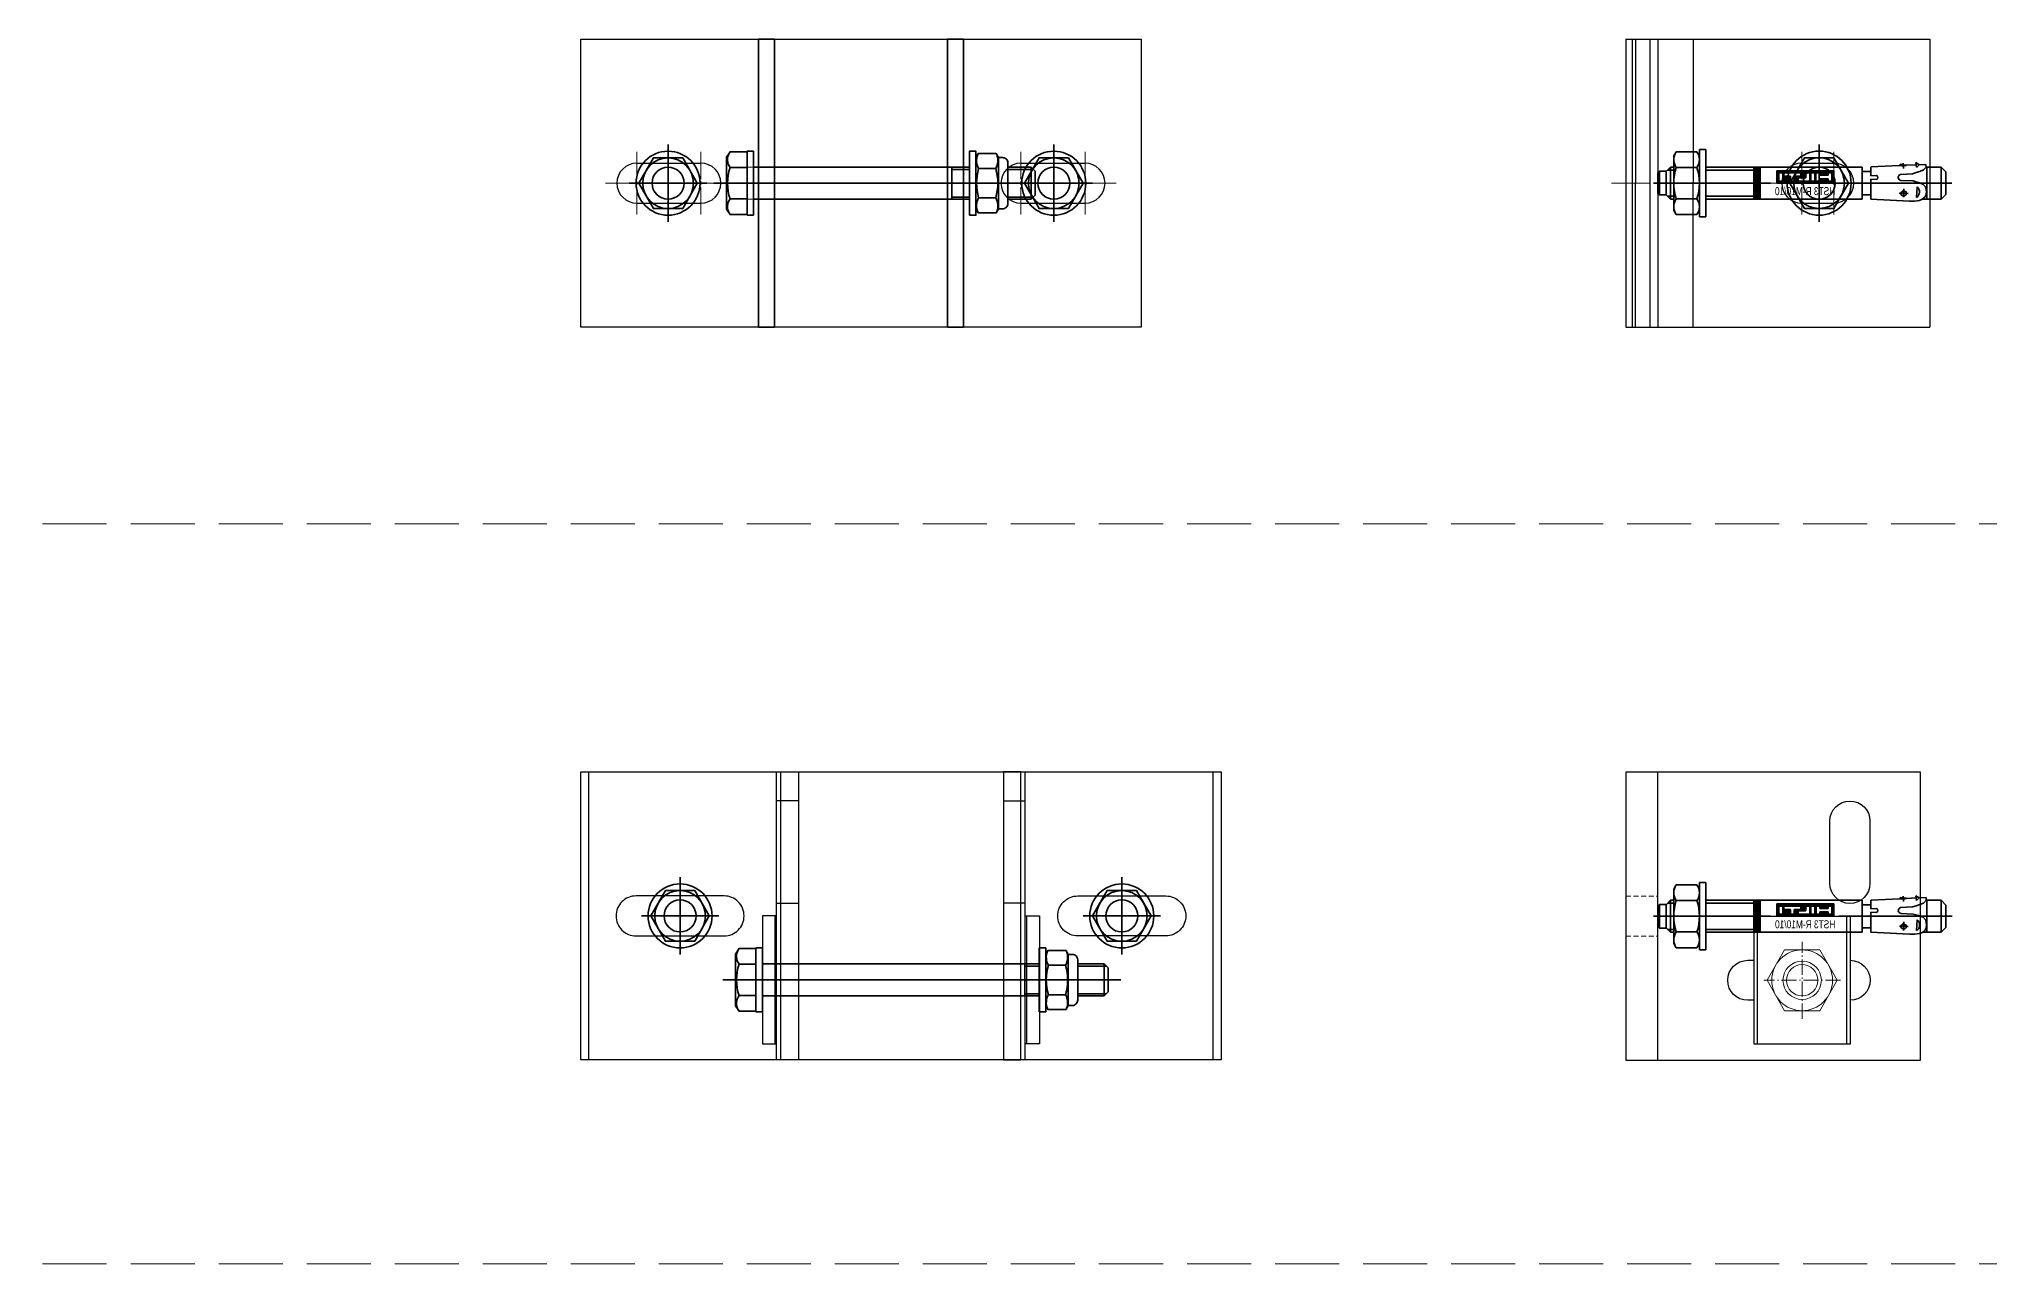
# Model space of a CAD drawing. Header units: millimetres. Extents: x -29692 to 34729, y -8412 to 43293.
# Drawn here: x -10038 to -9429, y -960 to -578 of the extents above; entities that cross this region are included whole.
import ezdxf
from ezdxf.enums import TextEntityAlignment as Align

# ---------------------------------------------------------------- set-up
doc = ezdxf.new("R2010")
doc.units = ezdxf.units.MM
for name, pattern in [('ACAD_ISO10W100', [18, 12, -3, 0, -3]), ('gen7a', [6.875, 4.75, -0.875, 0.375, -0.875]), ('HIDDEN2', [4.7625, 3.175, -1.5875]), ('JIS_02_4.0', [5.5, 4, -1.5])]:
    doc.linetypes.add(name, pattern=pattern)
for name, color, linetype, lineweight in [('_0_001_Профили', 150, 'Continuous', 35), ('_MB_hidden_0.09', 125, 'HIDDEN2', 9), ('_MB_obrobki_stal_0.15', 6, 'Continuous', 15), ('_MB_osie_0.09', 51, 'gen7a', 9), ('_MB_wkrety_0.09', 20, 'Continuous', 9)]:
    doc.layers.add(name, color=color, linetype=linetype, lineweight=lineweight)
doc.layers.add('_0_007_Кронштейны_01', color=30, linetype='Continuous')
doc.layers.add('_0_023 _Линия_04', color=96, linetype='JIS_02_4.0', lineweight=9, plot=False)
doc.styles.add('_DZ_3.2', font='isocpeui.ttf', dxfattribs={"height": 3.2})
doc.styles.get("Standard").update_dxf_attribs({"font": 'arial.ttf'})
doc.linetypes.add('PSK_Weld_09', pattern='A,1.499999,1e-06,[130,ltypeshp.shx,S=0.75,R=0,X=0,Y=0.75],0', length=1.5)

# ---------------------------------------------------------------- blocks, each defined once
blk = doc.blocks.new('*U322')
at = {"layer": '_0_007_Кронштейны_01', "color": 0, "linetype": 'ACAD_ISO10W100', "lineweight": 5, "transparency": 16777216}
for p, q in [((0, 1.25), (0, 9.75)), ((-9.75, 0), (-1.25, 0)), ((1.25, 0), (9.75, 0)), ((0, -9.75), (0, -1.25))]:
    blk.add_line(p, q, dxfattribs=at)
at = {"layer": '_0_007_Кронштейны_01', "color": 0, "linetype": 'Continuous', "lineweight": 5, "transparency": 16777216}
for p, q in [((-0.625, 0), (0.625, 0)), ((0, -0.625), (0, 0.625))]:
    blk.add_line(p, q, dxfattribs=at)
blk = doc.blocks.new('*U323')
at = {"layer": '_0_007_Кронштейны_01', "color": 0, "linetype": 'ACAD_ISO10W100', "lineweight": 5, "transparency": 16777216}
for p, q in [((0, 1.25), (0, 9.75)), ((-9.75, 0), (-1.25, 0)), ((1.25, 0), (9.75, 0)), ((0, -9.75), (0, -1.25))]:
    blk.add_line(p, q, dxfattribs=at)
at = {"layer": '_0_007_Кронштейны_01', "color": 0, "linetype": 'Continuous', "lineweight": 5, "transparency": 16777216}
for p, q in [((-0.625, 0), (0.625, 0)), ((0, -0.625), (0, 0.625))]:
    blk.add_line(p, q, dxfattribs=at)
blk = doc.blocks.new('80002130_95мм_Б1')
at = {"layer": '_0_007_Кронштейны_01'}
for p, q in [((4.48, 90.05), (99.44, 90.05)), ((59.44, 51.27), (69.44, 51.27)), ((59.44, 38.77), (69.44, 38.77)), ((4.44, 0), (99.44, 0.05)), ((4.44, 0), (9.44, 0))]:
    blk.add_line(p, q, dxfattribs=at)
at = {"layer": '_0_007_Кронштейны_01', "color": 3, "linetype": 'ACAD_ISO10W100', "lineweight": 5}
blk.add_line((0, 45.03), (16.75, 45.02), dxfattribs=at)
at = {"layer": '_0_007_Кронштейны_01'}
for points in [[(4.48, 90.05), (4.44, 0)], [(6.48, 90.06), (6.44, 0)], [(7.48, 90.06), (7.43, 0)], [(11.98, 90.06), (11.93, 0)], [(14.49, 90.06), (14.44, 0)], [(25.47, 90.06), (25.42, 0)], [(99.44, 90.05), (99.44, 0.05)]]:
    blk.add_lwpolyline(points, dxfattribs=at)
for centre, start, end in [((59.44, 45.02), 90, 270), ((69.44, 45.02), 270, 90)]:
    blk.add_arc(centre, 6.25, start, end, dxfattribs=at)
at = {"layer": '_0_007_Кронштейны_01', "color": 3, "linetype": 'ACAD_ISO10W100', "lineweight": 5, "rotation": 90.00000000000001}
for name, p in [('*U322', (59.44, 45.02)), ('*U323', (69.44, 45.02))]:
    blk.add_blockref(name, p, dxfattribs=at)
blk = doc.blocks.new('80002121_92мм_Ф1')
at = {"layer": '_0_007_Кронштейны_01'}
for p, q in [((2.5, 0), (2.5, 90)), ((61.15, 0), (61.15, 90)), ((138.85, 0), (138.85, 90)), ((197.5, 0), (197.5, 90)), ((68, 81), (61.15, 81)), ((132, 81), (138.85, 81)), ((61.15, 49), (68, 49)), ((138.85, 49), (132, 49)), ((60.72, 5), (60.72, 45)), ((139.28, 5), (139.28, 45))]:
    blk.add_line(p, q, dxfattribs=at)
for points in [[(0, 0), (0, 90), (200, 90), (200, 0)], [(62.5, 0), (62.5, 90), (68, 90), (68, 0)], [(137.5, 0), (137.5, 90), (132, 90), (132, 0)], [(61.15, 5), (61.15, 45), (56.72, 45), (56.72, 5)], [(138.85, 5), (138.85, 45), (143.28, 45), (143.28, 5)]]:
    blk.add_lwpolyline(points, close=True, dxfattribs=at)
for points in [[(51, 45), (51, 45, 0.414214), (44.75, 51.25), (17.25, 51.25, 0.414214), (11, 45), (11, 45, 0.414214), (17.25, 38.75), (44.75, 38.75, 0.414214)], [(149, 45), (149, 45, -0.414214), (155.25, 51.25), (182.75, 51.25, -0.414214), (189, 45), (189, 45, -0.414214), (182.75, 38.75), (155.25, 38.75, -0.414214)]]:
    blk.add_lwpolyline(points, format="xyb", close=True, dxfattribs=at)
blk = doc.blocks.new('-80002121_side')
at = {"layer": '_MB_hidden_0.09', "ltscale": 0.5, "extrusion": (0, 1, 0)}
for p, q in [((0, 6.25), (10, 6.25)), ((0, -6.25), (10, -6.25))]:
    blk.add_line(p, q, dxfattribs=at)
at = {"layer": '_MB_obrobki_stal_0.15', "color": 0, "linetype": 'ByBlock', "lineweight": -2}
for p, q in [((92, 45), (0, 45)), ((0, 45), (0, -45)), ((92, -45), (92, 45)), ((40.08, 0), (70.08, 0)), ((40.08, -40), (40.08, 0)), ((70.08, 0), (70.08, -40)), ((70.08, -40), (40.08, -40)), ((0, -45), (92, -45))]:
    blk.add_line(p, q, dxfattribs=at)
at = {"layer": '_MB_obrobki_stal_0.15', "color": 0, "linetype": 'ByBlock', "lineweight": -2, "extrusion": (0, 1, 0)}
for p, q in [((10, -45), (10, 45)), ((41.08, -40), (41.08, 0)), ((69.08, -40), (69.08, 0))]:
    blk.add_line(p, q, dxfattribs=at)
at = {"layer": '_MB_obrobki_stal_0.15', "color": 0, "linetype": 'ByBlock', "lineweight": -2}
blk.add_lwpolyline([(63.75, 10.25), (63.75, 29.75, -1), (76.25, 29.75), (76.25, 10.25, -1)], format="xyb", close=True, dxfattribs=at)
for points in [[(40.08, -26.25), (38.08, -26.25, -1), (38.08, -13.75), (40.08, -13.75)], [(70.08, -13.75), (70.08, -13.75, -1), (70.08, -26.25), (70.08, -26.25)]]:
    blk.add_lwpolyline(points, format="xyb", dxfattribs=at)
at = {"layer": '_MB_osie_0.09'}
for p, q in [((55.08, -32), (55.08, -8)), ((67.08, -20), (43.08, -20))]:
    blk.add_line(p, q, dxfattribs=at)
at = {"layer": '_MB_wkrety_0.09'}
blk.add_lwpolyline([(55.08, -10.5, -1), (55.08, -29.5, -1)], format="xyb", close=True, dxfattribs=at)
blk.add_polyline3d([(44.11, -20, 0), (49.59, -29.5, 0), (60.57, -29.5, 0), (66.06, -20, 0), (60.57, -10.5, 0), (49.59, -10.5, 0)], close=True, dxfattribs=at)
for radius in [6, 4.9]:
    blk.add_circle((55.08, -20), radius, dxfattribs=at)
blk = doc.blocks.new('80002121_92мм_Б1')
at = {"layer": '_0_007_Кронштейны_01'}
blk.add_blockref('-80002121_side', (0.02, 45.03), dxfattribs=at)
blk = doc.blocks.new('*U240')
at = {"layer": '_0_007_Кронштейны_01', "color": 0, "linetype": 'ACAD_ISO10W100', "lineweight": 5, "transparency": 16777216}
for p, q in [((0, 1.25), (0, 9.75)), ((-9.75, 0), (-1.25, 0)), ((1.25, 0), (9.75, 0)), ((0, -9.75), (0, -1.25))]:
    blk.add_line(p, q, dxfattribs=at)
at = {"layer": '_0_007_Кронштейны_01', "color": 0, "linetype": 'Continuous', "lineweight": 5, "transparency": 16777216}
for p, q in [((-0.625, 0), (0.625, 0)), ((0, -0.625), (0, 0.625))]:
    blk.add_line(p, q, dxfattribs=at)
blk = doc.blocks.new('*U241')
at = {"layer": '_0_007_Кронштейны_01', "color": 0, "linetype": 'ACAD_ISO10W100', "lineweight": 5, "transparency": 16777216}
for p, q in [((0, 1.25), (0, 9.75)), ((-9.75, 0), (-1.25, 0)), ((1.25, 0), (9.75, 0)), ((0, -9.75), (0, -1.25))]:
    blk.add_line(p, q, dxfattribs=at)
at = {"layer": '_0_007_Кронштейны_01', "color": 0, "linetype": 'Continuous', "lineweight": 5, "transparency": 16777216}
for p, q in [((-0.625, 0), (0.625, 0)), ((0, -0.625), (0, 0.625))]:
    blk.add_line(p, q, dxfattribs=at)
blk = doc.blocks.new('*U242')
at = {"layer": '_0_007_Кронштейны_01', "color": 0, "linetype": 'ACAD_ISO10W100', "lineweight": 5, "transparency": 16777216}
for p, q in [((0, 1.25), (0, 9.75)), ((-9.75, 0), (-1.25, 0)), ((1.25, 0), (9.75, 0)), ((0, -9.75), (0, -1.25))]:
    blk.add_line(p, q, dxfattribs=at)
at = {"layer": '_0_007_Кронштейны_01', "color": 0, "linetype": 'Continuous', "lineweight": 5, "transparency": 16777216}
for p, q in [((-0.625, 0), (0.625, 0)), ((0, -0.625), (0, 0.625))]:
    blk.add_line(p, q, dxfattribs=at)
blk = doc.blocks.new('*U243')
at = {"layer": '_0_007_Кронштейны_01', "color": 0, "linetype": 'ACAD_ISO10W100', "lineweight": 5, "transparency": 16777216}
for p, q in [((0, 1.25), (0, 9.75)), ((-9.75, 0), (-1.25, 0)), ((1.25, 0), (9.75, 0)), ((0, -9.75), (0, -1.25))]:
    blk.add_line(p, q, dxfattribs=at)
at = {"layer": '_0_007_Кронштейны_01', "color": 0, "linetype": 'Continuous', "lineweight": 5, "transparency": 16777216}
for p, q in [((-0.625, 0), (0.625, 0)), ((0, -0.625), (0, 0.625))]:
    blk.add_line(p, q, dxfattribs=at)
blk = doc.blocks.new('80002130_95мм_Ф1')
at = {"layer": '_0_007_Кронштейны_01'}
for p, q in [((17.5, 51.25), (37.5, 51.25)), ((137.5, 51.25), (157.5, 51.25)), ((17.5, 38.75), (37.5, 38.75)), ((137.5, 38.75), (157.5, 38.75))]:
    blk.add_line(p, q, dxfattribs=at)
at = {"layer": '_0_007_Кронштейны_01', "color": 110, "linetype": 'ACAD_ISO10W100', "lineweight": 5}
for p, q in [((49.82, 50), (66.57, 49.99)), ((108.82, 50), (125.57, 49.99)), ((49.82, 40), (66.57, 39.99)), ((108.82, 40), (125.57, 39.99))]:
    blk.add_line(p, q, dxfattribs=at)
at = {"layer": '_0_007_Кронштейны_01', "lineweight": 25, "ltscale": 5}
for points in [[(0, 90), (175, 90), (175, 0), (0, 0)], [(55.5, 0), (60.5, 0), (60.5, 90), (55.5, 90)], [(114.5, 0), (119.5, 0), (119.5, 90), (114.5, 90)]]:
    blk.add_lwpolyline(points, close=True, dxfattribs=at)
at = {"layer": '_0_007_Кронштейны_01', "linetype": 'PSK_Weld_09'}
for points in [[(55.5, 0), (55.5, 90)], [(60.5, 90), (60.5, 0)], [(114.5, 0), (114.5, 90)], [(119.5, 90), (119.5, 0)]]:
    blk.add_lwpolyline(points, dxfattribs=at)
at = {"layer": '_0_007_Кронштейны_01'}
for centre, start, end in [((17.5, 45), 90, 270), ((37.5, 45), 270, 90), ((137.5, 45), 90, 270), ((157.5, 45), 270, 90)]:
    blk.add_arc(centre, 6.25, start, end, dxfattribs=at)
at = {"layer": '_0_007_Кронштейны_01', "color": 110, "linetype": 'ACAD_ISO10W100', "lineweight": 5}
for name, p in [('*U243', (17.5, 45)), ('*U242', (37.5, 45)), ('*U241', (137.5, 45)), ('*U240', (157.5, 45))]:
    blk.add_blockref(name, p, dxfattribs=at)
blk = doc.blocks.new('*U1012')
at = {"color": 0, "linetype": 'ByBlock', "lineweight": -2}
for p, q in [((-10, 8.5), (-9.24, 9.82)), ((-10, -8.5), (-10, 8.5)), ((-2.76, 9.82), (-9.24, 9.82)), ((-2, 8.5), (-2.76, 9.82)), ((0, 10.5), (-2, 10.5)), ((-2, -10.5), (-2, 10.5)), ((0, -10.5), (0, 10.5)), ((-16.36, 0), (20.25, 0)), ((-14.98, 3.2), (-14.48, 3.7)), ((-14.98, 3.2), (-14.98, -3.2)), ((-14.48, 3.7), (-12.38, 3.7)), ((-14.48, -3.7), (-14.48, 3.7)), ((-11, 5), (-12.38, 3.62)), ((-12.38, 3.62), (-12.38, -3.62)), ((0, 0), (-12, 0)), ((-11.92, 4.08), (-10, 4.08)), ((-11, 5), (-11, -5)), ((-10, 5), (-11, 5)), ((-2.76, 4.91), (-9.24, 4.91)), ((48.82, 5), (0, 5)), ((0, 4.08), (15.02, 4.08)), ((15.02, 4.9), (15.12, 5)), ((15.27, 5), (15.02, 4.75)), ((15.02, 4.61), (15.41, 5)), ((15.55, 5), (15.02, 4.47)), ((15.02, 4.33), (15.69, 5)), ((15.83, 5), (15.02, 4.19)), ((15.02, 4.05), (15.97, 5)), ((16.11, 5), (15.02, 3.91)), ((15.02, 3.76), (16.26, 5)), ((16.4, 5), (15.02, 3.62)), ((15.02, 3.48), (16.54, 5)), ((16.68, 5), (15.02, 3.34)), ((15.02, 3.2), (16.82, 5)), ((16.96, 5), (15.02, 3.06)), ((15.02, 5), (15.02, -5)), ((15.02, 2.92), (17.02, 4.92)), ((17.02, 4.78), (15.02, 2.78)), ((15.02, 2.63), (17.02, 4.63)), ((17.02, 4.49), (15.02, 2.49)), ((15.02, 2.35), (17.02, 4.35)), ((17.02, 4.21), (15.02, 2.21)), ((15.02, 2.07), (17.02, 4.07)), ((17.02, 3.93), (15.02, 1.93)), ((15.02, 1.79), (17.02, 3.79)), ((17.02, 3.64), (15.02, 1.64)), ((15.02, 1.5), (17.02, 3.5)), ((17.02, 3.36), (15.02, 1.36)), ((15.02, 1.22), (17.02, 3.22)), ((17.02, 3.08), (15.02, 1.08)), ((15.02, 0.94), (17.02, 2.94)), ((17.02, 2.8), (15.02, 0.8)), ((15.02, 0.65), (17.02, 2.65)), ((17.02, 2.51), (15.02, 0.51)), ((15.02, 0.37), (17.02, 2.37)), ((17.02, 2.23), (15.02, 0.23)), ((15.02, 0.09), (17.02, 2.09)), ((17.02, 1.95), (15.02, -0.05)), ((15.02, -0.19), (17.02, 1.81)), ((17.02, 1.66), (15.02, -0.34)), ((15.02, -0.48), (17.02, 1.52)), ((17.02, 1.38), (15.02, -0.62)), ((15.02, -0.76), (17.02, 1.24)), ((17.02, 1.1), (15.02, -0.9)), ((15.02, -1.04), (17.02, 0.96)), ((17.02, 0.82), (15.02, -1.18)), ((15.02, -1.33), (17.02, 0.67)), ((17.02, 0.53), (15.02, -1.47)), ((15.02, -1.61), (17.02, 0.39)), ((17.02, 0.25), (15.02, -1.75)), ((15.02, -1.89), (17.02, 0.11)), ((17.02, 5), (17.02, -5)), ((48.82, 5), (48.82, -5)), ((48.82, -3.99), (48.82, 3.99)), ((51.55, 3.6), (49.2, 3.6)), ((63.67, 5.59), (51.55, 4.96)), ((51.55, -1.28), (51.55, 4.96)), ((63.2, 3.24), (60.47, 3.1)), ((61.89, 1.78), (61.75, 4.41)), ((66.01, 1.13), (65.84, 4.48)), ((73.52, 5), (67.73, 5)), ((69.03, 5), (69.03, -5)), ((75.02, 3.5), (73.52, 5)), ((73.52, -5), (73.52, 5)), ((75.02, -3.5), (75.02, 3.5)), ((-14.48, -3.7), (-14.98, -3.2)), ((-14.48, -3.7), (-12.38, -3.7)), ((-11, -5), (-12.38, -3.62)), ((-11.92, -4.08), (-10, -4.08)), ((-10, -5), (-11, -5)), ((-2.76, -4.91), (-9.24, -4.91)), ((0, -4.08), (15.02, -4.08)), ((48.82, -5), (0, -5)), ((17.02, -0.03), (15.02, -2.03)), ((15.02, -2.17), (17.02, -0.17)), ((17.02, -0.32), (15.02, -2.32)), ((15.02, -2.46), (17.02, -0.46)), ((17.02, -0.6), (15.02, -2.6)), ((15.02, -2.74), (17.02, -0.74)), ((17.02, -0.88), (15.02, -2.88)), ((15.02, -3.02), (17.02, -1.02)), ((17.02, -1.16), (15.02, -3.16)), ((15.02, -3.31), (17.02, -1.31)), ((17.02, -1.45), (15.02, -3.45)), ((15.02, -3.59), (17.02, -1.59)), ((17.02, -1.73), (15.02, -3.73)), ((15.02, -3.87), (17.02, -1.87)), ((17.02, -2.01), (15.02, -4.01)), ((15.02, -4.15), (17.02, -2.15)), ((17.02, -2.3), (15.02, -4.3)), ((15.02, -4.44), (17.02, -2.44)), ((17.02, -2.58), (15.02, -4.58)), ((15.02, -4.72), (17.02, -2.72)), ((17.02, -2.86), (15.02, -4.86)), ((15.02, -5), (17.02, -3)), ((17.02, -3.14), (15.16, -5)), ((15.31, -5), (17.02, -3.29)), ((17.02, -3.43), (15.45, -5)), ((15.59, -5), (17.02, -3.57)), ((17.02, -3.71), (15.73, -5)), ((15.87, -5), (17.02, -3.85)), ((17.02, -3.99), (16.01, -5)), ((16.15, -5), (17.02, -4.13)), ((17.02, -4.28), (16.3, -5)), ((16.44, -5), (17.02, -4.42)), ((17.02, -4.56), (16.58, -5)), ((16.72, -5), (17.02, -4.7)), ((17.02, -4.84), (16.86, -5)), ((17, -5), (17.02, -4.98)), ((40.04, 0), (22.2, 0)), ((22.2, 0), (22.2, -3.84)), ((40.04, -3.84), (22.2, -3.84)), ((22.21, -3.84), (22.21, 0)), ((22.28, 0), (22.28, -3.84)), ((22.34, -3.84), (22.34, 0)), ((22.41, 0), (22.41, -3.84)), ((22.47, -3.84), (22.47, 0)), ((22.53, 0), (22.53, -3.84)), ((22.6, -3.84), (22.6, 0)), ((22.66, 0), (22.66, -3.84)), ((22.73, -3.84), (22.73, 0)), ((22.79, 0), (22.79, -3.84)), ((24.04, -0.64), (22.84, -0.64)), ((22.84, -0.64), (22.84, -3.2)), ((24.04, -3.2), (22.84, -3.2)), ((22.85, -0.64), (22.85, 0)), ((22.85, -3.84), (22.85, -3.2)), ((22.92, 0), (22.92, -0.64)), ((22.92, -3.2), (22.92, -3.84)), ((22.98, -0.64), (22.98, 0)), ((22.98, -3.84), (22.98, -3.2)), ((23.05, 0), (23.05, -0.64)), ((23.05, -3.2), (23.05, -3.84)), ((23.11, -0.64), (23.11, 0)), ((23.11, -3.84), (23.11, -3.2)), ((23.17, 0), (23.17, -0.64)), ((23.17, -3.2), (23.17, -3.84)), ((23.24, -0.64), (23.24, 0)), ((23.24, -3.84), (23.24, -3.2)), ((23.3, 0), (23.3, -0.64)), ((23.3, -3.2), (23.3, -3.84)), ((23.37, -0.64), (23.37, 0)), ((23.37, -3.84), (23.37, -3.2)), ((23.43, 0), (23.43, -0.64)), ((23.43, -3.2), (23.43, -3.84)), ((23.49, -0.64), (23.49, 0)), ((23.49, -3.84), (23.49, -3.2)), ((23.56, 0), (23.56, -0.64)), ((23.56, -3.2), (23.56, -3.84)), ((23.62, -0.64), (23.62, 0)), ((23.62, -3.84), (23.62, -3.2)), ((23.69, 0), (23.69, -0.64)), ((23.69, -3.2), (23.69, -3.84)), ((23.75, -0.64), (23.75, 0)), ((23.75, -3.84), (23.75, -3.2)), ((23.81, 0), (23.81, -0.64)), ((23.81, -3.2), (23.81, -3.84)), ((23.88, -0.64), (23.88, 0)), ((23.88, -3.84), (23.88, -3.2)), ((23.94, 0), (23.94, -0.64)), ((23.94, -3.2), (23.94, -3.84)), ((24.01, -0.64), (24.01, 0)), ((24.01, -3.84), (24.01, -3.2)), ((24.04, -0.64), (24.04, -3.2)), ((24.07, 0), (24.07, -3.84)), ((24.13, -3.84), (24.13, 0)), ((24.2, 0), (24.2, -3.84)), ((24.26, -3.84), (24.26, 0)), ((24.33, 0), (24.33, -3.84)), ((24.39, -3.84), (24.39, 0)), ((24.42, -2.15), (24.42, -3.2)), ((26.45, -2.15), (24.42, -2.15)), ((29.69, -3.2), (24.42, -3.2)), ((24.45, 0), (24.45, -2.15)), ((24.45, -3.2), (24.45, -3.84)), ((24.52, -2.15), (24.52, 0)), ((24.52, -3.84), (24.52, -3.2)), ((24.58, 0), (24.58, -2.15)), ((24.58, -3.2), (24.58, -3.84)), ((24.65, -2.15), (24.65, 0)), ((24.65, -3.84), (24.65, -3.2)), ((24.71, 0), (24.71, -2.15)), ((24.71, -3.2), (24.71, -3.84)), ((24.77, -2.15), (24.77, 0)), ((24.77, -3.84), (24.77, -3.2)), ((24.84, 0), (24.84, -2.15)), ((24.84, -3.2), (24.84, -3.84)), ((24.9, -2.15), (24.9, 0)), ((24.9, -3.84), (24.9, -3.2)), ((24.97, 0), (24.97, -2.15)), ((24.97, -3.2), (24.97, -3.84)), ((25.03, -2.15), (25.03, 0)), ((25.03, -3.84), (25.03, -3.2)), ((25.09, 0), (25.09, -2.15)), ((25.09, -3.2), (25.09, -3.84)), ((25.16, -2.15), (25.16, 0)), ((25.16, -3.84), (25.16, -3.2)), ((25.22, 0), (25.22, -2.15)), ((25.22, -3.2), (25.22, -3.84)), ((25.29, -2.15), (25.29, 0)), ((25.29, -3.84), (25.29, -3.2)), ((25.35, 0), (25.35, -2.15)), ((25.35, -3.2), (25.35, -3.84)), ((25.41, -2.15), (25.41, 0)), ((25.41, -3.84), (25.41, -3.2)), ((25.48, 0), (25.48, -2.15)), ((25.48, -3.2), (25.48, -3.84)), ((25.54, -2.15), (25.54, 0)), ((25.54, -3.84), (25.54, -3.2)), ((25.61, 0), (25.61, -2.15)), ((25.61, -3.2), (25.61, -3.84)), ((25.67, -2.15), (25.67, 0)), ((25.67, -3.84), (25.67, -3.2)), ((25.73, 0), (25.73, -2.15)), ((25.73, -3.2), (25.73, -3.84)), ((25.8, -2.15), (25.8, 0)), ((25.8, -3.84), (25.8, -3.2)), ((25.86, 0), (25.86, -2.15)), ((25.86, -3.2), (25.86, -3.84)), ((25.93, -2.15), (25.93, 0)), ((25.93, -3.84), (25.93, -3.2)), ((25.99, 0), (25.99, -2.15)), ((25.99, -3.2), (25.99, -3.84)), ((26.05, -2.15), (26.05, 0)), ((26.05, -3.84), (26.05, -3.2)), ((26.12, 0), (26.12, -2.15)), ((26.12, -3.2), (26.12, -3.84)), ((26.18, -2.15), (26.18, 0)), ((26.18, -3.84), (26.18, -3.2)), ((26.25, 0), (26.25, -2.15)), ((26.25, -3.2), (26.25, -3.84)), ((26.31, -2.15), (26.31, 0)), ((26.31, -3.84), (26.31, -3.2)), ((26.37, 0), (26.37, -2.15)), ((26.37, -3.2), (26.37, -3.84)), ((26.44, -2.15), (26.44, 0)), ((26.44, -3.84), (26.44, -3.2)), ((26.45, -0.64), (26.45, -2.15)), ((27.65, -0.64), (26.45, -0.64)), ((26.5, 0), (26.5, -0.64)), ((26.5, -3.2), (26.5, -3.84)), ((26.57, -0.64), (26.57, 0)), ((26.57, -3.84), (26.57, -3.2)), ((26.63, 0), (26.63, -0.64)), ((26.63, -3.2), (26.63, -3.84)), ((26.69, -0.64), (26.69, 0)), ((26.69, -3.84), (26.69, -3.2)), ((26.76, 0), (26.76, -0.64)), ((26.76, -3.2), (26.76, -3.84)), ((26.82, -0.64), (26.82, 0)), ((26.82, -3.84), (26.82, -3.2)), ((26.89, 0), (26.89, -0.64)), ((26.89, -3.2), (26.89, -3.84)), ((26.95, -0.64), (26.95, 0)), ((26.95, -3.84), (26.95, -3.2)), ((27.01, 0), (27.01, -0.64)), ((27.01, -3.2), (27.01, -3.84)), ((27.08, -0.64), (27.08, 0)), ((27.08, -3.84), (27.08, -3.2)), ((27.14, 0), (27.14, -0.64)), ((27.14, -3.2), (27.14, -3.84)), ((27.21, -0.64), (27.21, 0)), ((27.21, -3.84), (27.21, -3.2)), ((27.27, 0), (27.27, -0.64)), ((27.27, -3.2), (27.27, -3.84)), ((27.33, -0.64), (27.33, 0)), ((27.33, -3.84), (27.33, -3.2)), ((27.4, 0), (27.4, -0.64)), ((27.4, -3.2), (27.4, -3.84)), ((27.46, -0.64), (27.46, 0)), ((27.46, -3.84), (27.46, -3.2)), ((27.53, 0), (27.53, -0.64)), ((27.53, -3.2), (27.53, -3.84)), ((27.59, -0.64), (27.59, 0)), ((27.59, -3.84), (27.59, -3.2)), ((27.65, 0), (27.65, -0.64)), ((27.65, -0.64), (27.65, -2.15)), ((29.69, -2.15), (27.65, -2.15)), ((27.65, -3.2), (27.65, -3.84)), ((27.72, -2.15), (27.72, 0)), ((27.72, -3.84), (27.72, -3.2)), ((27.78, 0), (27.78, -2.15)), ((27.78, -3.2), (27.78, -3.84)), ((27.85, -2.15), (27.85, 0)), ((27.85, -3.84), (27.85, -3.2)), ((27.91, 0), (27.91, -2.15)), ((27.91, -3.2), (27.91, -3.84)), ((27.97, -2.15), (27.97, 0)), ((27.97, -3.84), (27.97, -3.2)), ((28.04, 0), (28.04, -2.15)), ((28.04, -3.2), (28.04, -3.84)), ((28.1, -2.15), (28.1, 0)), ((28.1, -3.84), (28.1, -3.2)), ((28.17, 0), (28.17, -2.15)), ((28.17, -3.2), (28.17, -3.84)), ((28.23, -2.15), (28.23, 0)), ((28.23, -3.84), (28.23, -3.2)), ((28.29, 0), (28.29, -2.15)), ((28.29, -3.2), (28.29, -3.84)), ((28.36, -2.15), (28.36, 0)), ((28.36, -3.84), (28.36, -3.2)), ((28.42, 0), (28.42, -2.15)), ((28.42, -3.2), (28.42, -3.84)), ((28.49, -2.15), (28.49, 0)), ((28.49, -3.84), (28.49, -3.2)), ((28.55, 0), (28.55, -2.15)), ((28.55, -3.2), (28.55, -3.84)), ((28.61, -2.15), (28.61, 0)), ((28.61, -3.84), (28.61, -3.2)), ((28.68, 0), (28.68, -2.15)), ((28.68, -3.2), (28.68, -3.84)), ((28.74, -2.15), (28.74, 0)), ((28.74, -3.84), (28.74, -3.2)), ((28.81, 0), (28.81, -2.15)), ((28.81, -3.2), (28.81, -3.84)), ((28.86, -0.64), (28.86, -1.69)), ((32.47, -0.64), (28.86, -0.64)), ((28.86, -1.69), (31.27, -1.69)), ((28.87, -0.64), (28.87, 0)), ((28.87, -2.15), (28.87, -1.69)), ((28.87, -3.84), (28.87, -3.2)), ((28.93, 0), (28.93, -0.64)), ((28.93, -1.69), (28.93, -2.15)), ((28.93, -3.2), (28.93, -3.84)), ((29, -0.64), (29, 0)), ((29, -2.15), (29, -1.69)), ((29, -3.84), (29, -3.2)), ((29.06, 0), (29.06, -0.64)), ((29.06, -1.69), (29.06, -2.15)), ((29.06, -3.2), (29.06, -3.84)), ((29.13, -0.64), (29.13, 0)), ((29.13, -2.15), (29.13, -1.69)), ((29.13, -3.84), (29.13, -3.2)), ((29.19, 0), (29.19, -0.64)), ((29.19, -1.69), (29.19, -2.15)), ((29.19, -3.2), (29.19, -3.84)), ((29.25, -0.64), (29.25, 0)), ((29.25, -2.15), (29.25, -1.69)), ((29.25, -3.84), (29.25, -3.2)), ((29.32, 0), (29.32, -0.64)), ((29.32, -1.69), (29.32, -2.15)), ((29.32, -3.2), (29.32, -3.84)), ((29.38, -0.64), (29.38, 0)), ((29.38, -2.15), (29.38, -1.69)), ((29.38, -3.84), (29.38, -3.2)), ((29.45, 0), (29.45, -0.64)), ((29.45, -1.69), (29.45, -2.15)), ((29.45, -3.2), (29.45, -3.84)), ((29.51, -0.64), (29.51, 0)), ((29.51, -2.15), (29.51, -1.69)), ((29.51, -3.84), (29.51, -3.2)), ((29.57, 0), (29.57, -0.64)), ((29.57, -1.69), (29.57, -2.15)), ((29.57, -3.2), (29.57, -3.84)), ((29.64, -0.64), (29.64, 0)), ((29.64, -2.15), (29.64, -1.69)), ((29.64, -3.84), (29.64, -3.2)), ((29.69, -2.15), (29.69, -3.2)), ((29.7, 0), (29.7, -0.64)), ((29.7, -1.69), (29.7, -3.84)), ((29.77, -0.64), (29.77, 0)), ((29.77, -3.84), (29.77, -1.69)), ((29.83, 0), (29.83, -0.64)), ((29.83, -1.69), (29.83, -3.84)), ((29.89, -0.64), (29.89, 0)), ((29.89, -3.84), (29.89, -1.69)), ((29.96, 0), (29.96, -0.64)), ((29.96, -1.69), (29.96, -3.84)), ((30.02, -0.64), (30.02, 0)), ((30.02, -3.84), (30.02, -1.69)), ((30.09, 0), (30.09, -0.64)), ((30.09, -1.69), (30.09, -3.84)), ((30.15, -0.64), (30.15, 0)), ((30.15, -3.84), (30.15, -1.69)), ((30.21, 0), (30.21, -0.64)), ((30.21, -1.69), (30.21, -3.84)), ((30.28, -0.64), (30.28, 0)), ((30.28, -3.84), (30.28, -1.69)), ((30.34, 0), (30.34, -0.64)), ((30.34, -1.69), (30.34, -3.84)), ((30.41, -0.64), (30.41, 0)), ((30.41, -3.84), (30.41, -1.69)), ((30.47, 0), (30.47, -0.64)), ((30.47, -1.69), (30.47, -3.84)), ((30.53, -0.64), (30.53, 0)), ((30.53, -3.84), (30.53, -1.69)), ((30.6, 0), (30.6, -0.64)), ((30.6, -1.69), (30.6, -3.84)), ((30.66, -0.64), (30.66, 0)), ((30.66, -3.84), (30.66, -1.69)), ((30.73, 0), (30.73, -0.64)), ((30.73, -1.69), (30.73, -3.84)), ((30.79, -0.64), (30.79, 0)), ((30.79, -3.84), (30.79, -1.69)), ((30.85, 0), (30.85, -0.64)), ((30.85, -1.69), (30.85, -3.84)), ((30.92, -0.64), (30.92, 0)), ((30.92, -3.84), (30.92, -1.69)), ((30.98, 0), (30.98, -0.64)), ((30.98, -1.69), (30.98, -3.84)), ((31.05, -0.64), (31.05, 0)), ((31.05, -3.84), (31.05, -1.69)), ((31.11, 0), (31.11, -0.64)), ((31.11, -1.69), (31.11, -3.84)), ((31.17, -0.64), (31.17, 0)), ((31.17, -3.84), (31.17, -1.69)), ((31.24, 0), (31.24, -0.64)), ((31.24, -1.69), (31.24, -3.84)), ((31.27, -1.69), (31.27, -3.2)), ((32.47, -3.2), (31.27, -3.2)), ((31.3, -0.64), (31.3, 0)), ((31.3, -3.84), (31.3, -3.2)), ((31.37, 0), (31.37, -0.64)), ((31.37, -3.2), (31.37, -3.84)), ((31.43, -0.64), (31.43, 0)), ((31.43, -3.84), (31.43, -3.2)), ((31.49, 0), (31.49, -0.64)), ((31.49, -3.2), (31.49, -3.84)), ((31.56, -0.64), (31.56, 0)), ((31.56, -3.84), (31.56, -3.2)), ((31.62, 0), (31.62, -0.64)), ((31.62, -3.2), (31.62, -3.84)), ((31.69, -0.64), (31.69, 0)), ((31.69, -3.84), (31.69, -3.2)), ((31.75, 0), (31.75, -0.64)), ((31.75, -3.2), (31.75, -3.84)), ((31.81, -0.64), (31.81, 0)), ((31.81, -3.84), (31.81, -3.2)), ((31.88, 0), (31.88, -0.64)), ((31.88, -3.2), (31.88, -3.84)), ((31.94, -0.64), (31.94, 0)), ((31.94, -3.84), (31.94, -3.2)), ((32.01, 0), (32.01, -0.64)), ((32.01, -3.2), (32.01, -3.84)), ((32.07, -0.64), (32.07, 0)), ((32.07, -3.84), (32.07, -3.2)), ((32.13, 0), (32.13, -0.64)), ((32.13, -3.2), (32.13, -3.84)), ((32.2, -0.64), (32.2, 0)), ((32.2, -3.84), (32.2, -3.2)), ((32.26, 0), (32.26, -0.64)), ((32.26, -3.2), (32.26, -3.84)), ((32.33, -0.64), (32.33, 0)), ((32.33, -3.84), (32.33, -3.2)), ((32.39, 0), (32.39, -0.64)), ((32.39, -3.2), (32.39, -3.84)), ((32.45, -0.64), (32.45, 0)), ((32.45, -3.84), (32.45, -3.2)), ((32.47, -0.64), (32.47, -3.2)), ((32.52, 0), (32.52, -3.84)), ((32.58, -3.84), (32.58, 0)), ((32.65, 0), (32.65, -3.84)), ((32.71, -3.84), (32.71, 0)), ((32.77, 0), (32.77, -3.84)), ((32.84, -3.84), (32.84, 0)), ((32.85, -0.64), (32.85, -3.2)), ((34.05, -0.64), (32.85, -0.64)), ((34.05, -3.2), (32.85, -3.2)), ((32.9, 0), (32.9, -0.64)), ((32.9, -3.2), (32.9, -3.84)), ((32.97, -0.64), (32.97, 0)), ((32.97, -3.84), (32.97, -3.2)), ((33.03, 0), (33.03, -0.64)), ((33.03, -3.2), (33.03, -3.84)), ((33.09, -0.64), (33.09, 0)), ((33.09, -3.84), (33.09, -3.2)), ((33.16, 0), (33.16, -0.64)), ((33.16, -3.2), (33.16, -3.84)), ((33.22, -0.64), (33.22, 0)), ((33.22, -3.84), (33.22, -3.2)), ((33.29, 0), (33.29, -0.64)), ((33.29, -3.2), (33.29, -3.84)), ((33.35, -0.64), (33.35, 0)), ((33.35, -3.84), (33.35, -3.2)), ((33.41, 0), (33.41, -0.64)), ((33.41, -3.2), (33.41, -3.84)), ((33.48, -0.64), (33.48, 0)), ((33.48, -3.84), (33.48, -3.2)), ((33.54, 0), (33.54, -0.64)), ((33.54, -3.2), (33.54, -3.84)), ((33.61, -0.64), (33.61, 0)), ((33.61, -3.84), (33.61, -3.2)), ((33.67, 0), (33.67, -0.64)), ((33.67, -3.2), (33.67, -3.84)), ((33.73, -0.64), (33.73, 0)), ((33.73, -3.84), (33.73, -3.2)), ((33.8, 0), (33.8, -0.64)), ((33.8, -3.2), (33.8, -3.84)), ((33.86, -0.64), (33.86, 0)), ((33.86, -3.84), (33.86, -3.2)), ((33.93, 0), (33.93, -0.64)), ((33.93, -3.2), (33.93, -3.84)), ((33.99, -0.64), (33.99, 0)), ((33.99, -3.84), (33.99, -3.2)), ((34.05, 0), (34.05, -0.64)), ((34.05, -0.64), (34.05, -3.2)), ((34.05, -3.2), (34.05, -3.84)), ((34.12, -3.84), (34.12, 0)), ((34.18, 0), (34.18, -3.84)), ((34.25, -3.84), (34.25, 0)), ((34.31, 0), (34.31, -3.84)), ((34.37, -3.84), (34.37, 0)), ((34.43, -0.64), (34.43, -3.2)), ((35.64, -0.64), (34.43, -0.64)), ((35.64, -3.2), (34.43, -3.2)), ((34.44, 0), (34.44, -0.64)), ((34.44, -3.2), (34.44, -3.84)), ((34.5, -0.64), (34.5, 0)), ((34.5, -3.84), (34.5, -3.2)), ((34.57, 0), (34.57, -0.64)), ((34.57, -3.2), (34.57, -3.84)), ((34.63, -0.64), (34.63, 0)), ((34.63, -3.84), (34.63, -3.2)), ((34.69, 0), (34.69, -0.64)), ((34.69, -3.2), (34.69, -3.84)), ((34.76, -0.64), (34.76, 0)), ((34.76, -3.84), (34.76, -3.2)), ((34.82, 0), (34.82, -0.64)), ((34.82, -3.2), (34.82, -3.84)), ((34.89, -0.64), (34.89, 0)), ((34.89, -3.84), (34.89, -3.2)), ((34.95, 0), (34.95, -0.64)), ((34.95, -3.2), (34.95, -3.84)), ((35.01, -0.64), (35.01, 0)), ((35.01, -3.84), (35.01, -3.2)), ((35.08, 0), (35.08, -0.64)), ((35.08, -3.2), (35.08, -3.84)), ((35.14, -0.64), (35.14, 0)), ((35.14, -3.84), (35.14, -3.2)), ((35.21, 0), (35.21, -0.64)), ((35.21, -3.2), (35.21, -3.84)), ((35.27, -0.64), (35.27, 0)), ((35.27, -3.84), (35.27, -3.2)), ((35.33, 0), (35.33, -0.64)), ((35.33, -3.2), (35.33, -3.84)), ((35.4, -0.64), (35.4, 0)), ((35.4, -3.84), (35.4, -3.2)), ((35.46, 0), (35.46, -0.64)), ((35.46, -3.2), (35.46, -3.84)), ((35.53, -0.64), (35.53, 0)), ((35.53, -3.84), (35.53, -3.2)), ((35.59, 0), (35.59, -0.64)), ((35.59, -3.2), (35.59, -3.84)), ((35.64, -1.39), (35.64, -0.64)), ((38.2, -1.39), (35.64, -1.39)), ((35.64, -2.45), (35.64, -3.2)), ((38.2, -2.45), (35.64, -2.45)), ((35.65, -1.39), (35.65, 0)), ((35.65, -3.84), (35.65, -2.45)), ((35.72, 0), (35.72, -1.39)), ((35.72, -2.45), (35.72, -3.84)), ((35.78, -1.39), (35.78, 0)), ((35.78, -3.84), (35.78, -2.45)), ((35.85, 0), (35.85, -1.39)), ((35.85, -2.45), (35.85, -3.84)), ((35.91, -1.39), (35.91, 0)), ((35.91, -3.84), (35.91, -2.45)), ((35.97, 0), (35.97, -1.39)), ((35.97, -2.45), (35.97, -3.84)), ((36.04, -1.39), (36.04, 0)), ((36.04, -3.84), (36.04, -2.45)), ((36.1, 0), (36.1, -1.39)), ((36.1, -2.45), (36.1, -3.84)), ((36.17, -1.39), (36.17, 0)), ((36.17, -3.84), (36.17, -2.45)), ((36.23, 0), (36.23, -1.39)), ((36.23, -2.45), (36.23, -3.84)), ((36.29, -1.39), (36.29, 0)), ((36.29, -3.84), (36.29, -2.45)), ((36.36, 0), (36.36, -1.39)), ((36.36, -2.45), (36.36, -3.84)), ((36.42, -1.39), (36.42, 0)), ((36.42, -3.84), (36.42, -2.45)), ((36.49, 0), (36.49, -1.39)), ((36.49, -2.45), (36.49, -3.84)), ((36.55, -1.39), (36.55, 0)), ((36.55, -3.84), (36.55, -2.45)), ((36.61, 0), (36.61, -1.39)), ((36.61, -2.45), (36.61, -3.84)), ((36.68, -1.39), (36.68, 0)), ((36.68, -3.84), (36.68, -2.45)), ((36.74, 0), (36.74, -1.39)), ((36.74, -2.45), (36.74, -3.84)), ((36.81, -1.39), (36.81, 0)), ((36.81, -3.84), (36.81, -2.45)), ((36.87, 0), (36.87, -1.39)), ((36.87, -2.45), (36.87, -3.84)), ((36.93, -1.39), (36.93, 0)), ((36.93, -3.84), (36.93, -2.45)), ((37, 0), (37, -1.39)), ((37, -2.45), (37, -3.84)), ((37.06, -1.39), (37.06, 0)), ((37.06, -3.84), (37.06, -2.45)), ((37.13, 0), (37.13, -1.39)), ((37.13, -2.45), (37.13, -3.84)), ((37.19, -1.39), (37.19, 0)), ((37.19, -3.84), (37.19, -2.45)), ((37.25, 0), (37.25, -1.39)), ((37.25, -2.45), (37.25, -3.84)), ((37.32, -1.39), (37.32, 0)), ((37.32, -3.84), (37.32, -2.45)), ((37.38, 0), (37.38, -1.39)), ((37.38, -2.45), (37.38, -3.84)), ((37.45, -1.39), (37.45, 0)), ((37.45, -3.84), (37.45, -2.45)), ((37.51, 0), (37.51, -1.39)), ((37.51, -2.45), (37.51, -3.84)), ((37.57, -1.39), (37.57, 0)), ((37.57, -3.84), (37.57, -2.45)), ((37.64, 0), (37.64, -1.39)), ((37.64, -2.45), (37.64, -3.84)), ((37.7, -1.39), (37.7, 0)), ((37.7, -3.84), (37.7, -2.45)), ((37.77, 0), (37.77, -1.39)), ((37.77, -2.45), (37.77, -3.84)), ((37.83, -1.39), (37.83, 0)), ((37.83, -3.84), (37.83, -2.45)), ((37.89, 0), (37.89, -1.39)), ((37.89, -2.45), (37.89, -3.84)), ((37.96, -1.39), (37.96, 0)), ((37.96, -3.84), (37.96, -2.45)), ((38.02, 0), (38.02, -1.39)), ((38.02, -2.45), (38.02, -3.84)), ((38.09, -1.39), (38.09, 0)), ((38.09, -3.84), (38.09, -2.45)), ((38.15, 0), (38.15, -1.39)), ((38.15, -2.45), (38.15, -3.84)), ((38.2, -0.64), (38.2, -1.39)), ((39.4, -0.64), (38.2, -0.64)), ((38.2, -2.45), (38.2, -3.2)), ((39.4, -3.2), (38.2, -3.2)), ((38.21, -0.64), (38.21, 0)), ((38.21, -3.84), (38.21, -3.2)), ((38.28, 0), (38.28, -0.64)), ((38.28, -3.2), (38.28, -3.84)), ((38.34, -0.64), (38.34, 0)), ((38.34, -3.84), (38.34, -3.2)), ((38.41, 0), (38.41, -0.64)), ((38.41, -3.2), (38.41, -3.84)), ((38.47, -0.64), (38.47, 0)), ((38.47, -3.84), (38.47, -3.2)), ((38.53, 0), (38.53, -0.64)), ((38.53, -3.2), (38.53, -3.84)), ((38.6, -0.64), (38.6, 0)), ((38.6, -3.84), (38.6, -3.2)), ((38.66, 0), (38.66, -0.64)), ((38.66, -3.2), (38.66, -3.84)), ((38.73, -0.64), (38.73, 0)), ((38.73, -3.84), (38.73, -3.2)), ((38.79, 0), (38.79, -0.64)), ((38.79, -3.2), (38.79, -3.84)), ((38.85, -0.64), (38.85, 0)), ((38.85, -3.84), (38.85, -3.2)), ((38.92, 0), (38.92, -0.64)), ((38.92, -3.2), (38.92, -3.84)), ((38.98, -0.64), (38.98, 0)), ((38.98, -3.84), (38.98, -3.2)), ((39.05, 0), (39.05, -0.64)), ((39.05, -3.2), (39.05, -3.84)), ((39.11, -0.64), (39.11, 0)), ((39.11, -3.84), (39.11, -3.2)), ((39.17, 0), (39.17, -0.64)), ((39.17, -3.2), (39.17, -3.84)), ((39.24, -0.64), (39.24, 0)), ((39.24, -3.84), (39.24, -3.2)), ((39.3, 0), (39.3, -0.64)), ((39.3, -3.2), (39.3, -3.84)), ((39.37, -0.64), (39.37, 0)), ((39.37, -3.84), (39.37, -3.2)), ((39.4, -0.64), (39.4, -3.2)), ((39.43, 0), (39.43, -3.84)), ((39.49, -3.84), (39.49, 0)), ((39.56, 0), (39.56, -3.84)), ((39.62, -3.84), (39.62, 0)), ((39.69, 0), (39.69, -3.84)), ((39.75, -3.84), (39.75, 0)), ((39.81, 0), (39.81, -3.84)), ((39.88, -3.84), (39.88, 0)), ((39.94, 0), (39.94, -3.84)), ((40.01, -3.84), (40.01, 0)), ((40.04, 0), (40.04, -3.84)), ((41.68, 0), (76.93, 0)), ((73.97, 0), (48.97, 0)), ((51.55, -3.6), (49.2, -3.6)), ((53.23, -1.19), (51.55, -1.28)), ((53.23, -2.41), (51.55, -2.33)), ((51.55, -2.33), (51.55, -5.03)), ((60.57, -5.47), (51.55, -5.05)), ((60.69, -5.58), (60.73, -5.88)), ((62.63, -5.64), (60.73, -5.88)), ((64.55, -2.92), (60.79, -2.72)), ((64.8, -0.68), (60.98, -0.88)), ((61.73, -4.57), (61.66, -6.23)), ((65.73, -5.71), (62.75, -5.57)), ((65.65, -6.41), (65.81, -4.96)), ((66.64, -5.75), (65.65, -6.41)), ((68.79, -5.85), (66.64, -5.75)), ((68.83, -5.03), (68.79, -5.85)), ((73.52, -5), (68.81, -5)), ((73.52, -5), (75.02, -3.5)), ((-10, -8.5), (-9.24, -9.82)), ((-2.76, -9.82), (-9.24, -9.82)), ((-2, -8.5), (-2.76, -9.82)), ((0, -10.5), (-2, -10.5))]:
    blk.add_line(p, q, dxfattribs=at)
blk.add_lwpolyline([(60.87, 3.12), (61.64, 2.36), (62.62, 2.76), (62.71, 3.43), (62.12, 3.94), (61.25, 3.81)], close=True, dxfattribs=at)
for points in [[(68.96, 2.64), (68.69, 1.2), (67.86, 0.31), (66.46, -0.2), (65.62, -0.44), (64.8, -0.68)], [(66.78, 5.37), (67.66, 5.04), (68.4, 4.42), (68.84, 3.58), (68.96, 2.64)], [(68.83, -5.03), (68.03, -4.14), (66.9, -3.65), (65.7, -3.28), (64.55, -2.92)]]:
    blk.add_lwpolyline(points, dxfattribs=at)
for centre, radius, start, end in [((-5.66, 7.36), 4.34, 145.56153, 214.43847), ((-6.34, 7.36), 4.34, 325.56153, 34.43847), ((6.22, 0), 16.22, 162.38303, 197.61697), ((-18.22, 0), 16.22, 342.38303, 17.61697), ((49.2, 3.99), 0.383, 180, 270), ((64.33, -6.89), 12.5, 78.70072, 92.99999), ((64.75, 2.74), 2.05, 308.03305, 57.96695), ((-5.66, -7.36), 4.34, 145.56153, 214.43847), ((-6.34, -7.36), 4.34, 325.56153, 34.43847), ((49.2, -3.99), 0.383, 90, 180), ((53.14, -1.8), 0.618, 278.59794, 81.40206), ((61.08, -1.82), 0.945, 96.12525, 252.14817), ((60.57, -5.59), 0.126, 7.35017, 87.35017), ((61.36, -11.79), 6.36, 78.4927, 96.20763), ((62.74, -5.69), 0.126, 87.35017, 154.09014), ((62.81, -9), 5.03, 40.26306, 53.35074)]:
    blk.add_arc(centre, radius, start, end, dxfattribs=at)
at = {"color": 0, "linetype": 'ByBlock', "lineweight": -2, "width": 0.746789}
blk.add_text('HST3 R-M10/10', height=2.5, rotation=180, dxfattribs=at).set_placement((31.04, 3.75), align=Align.CENTER)
at = {"color": 0, "linetype": 'ByBlock', "lineweight": -2, "style": '_DZ_3.2', "flags": 9}
blk.add_attdef('BNAME', (15.02, 1.22), '', height=3.2, rotation=180, dxfattribs=at)
blk = doc.blocks.new('*U1013')
at = {"color": 0, "linetype": 'ByBlock', "lineweight": -2}
for p, q in [((0, 12.1), (0, -12.1)), ((12.1, 0), (-12.1, 0))]:
    blk.add_line(p, q, dxfattribs=at)
blk.add_lwpolyline([(4.57, -7.92), (9.14, 0), (4.57, 7.92), (-4.57, 7.92), (-9.14, 0), (-4.57, -7.92)], close=True, dxfattribs=at)
for radius in [10, 7.92, 5]:
    blk.add_circle((0, 0), radius, dxfattribs=at)
blk = doc.blocks.new('*U1016')
at = {"color": 0, "linetype": 'ByBlock', "lineweight": -2}
for p, q in [((0, 12.1), (0, -12.1)), ((12.1, 0), (-12.1, 0))]:
    blk.add_line(p, q, dxfattribs=at)
blk.add_lwpolyline([(4.57, -7.92), (9.14, 0), (4.57, 7.92), (-4.57, 7.92), (-9.14, 0), (-4.57, -7.92)], close=True, dxfattribs=at)
for radius in [10, 7.92, 5]:
    blk.add_circle((0, 0), radius, dxfattribs=at)
blk = doc.blocks.new('*U1135')
at = {"color": 0, "linetype": 'ByBlock', "lineweight": -2}
for p, q in [((-12.4, 0), (112, 0)), ((89.36, 4.6), (94.7, 4.6)), ((89.36, -4.6), (94.7, -4.6))]:
    blk.add_line(p, q, dxfattribs=at)
at = {"color": 0, "linetype": 'ByBlock', "lineweight": -2, "ltscale": 16}
for p, q in [((-2, 4.9), (-7.3, 4.9)), ((0, 5), (86.5, 5)), ((82, 5), (82, -5)), ((82, 4.32), (86.5, 4.32)), ((98.5, 5), (106.75, 5)), ((98.5, 4.32), (107.43, 4.32)), ((106.75, 5), (108, 3.75)), ((106.75, 5), (106.75, -5)), ((108, 3.75), (108, -3.75)), ((-2, -4.9), (-7.3, -4.9)), ((0, -5), (86.5, -5)), ((82, -4.32), (86.5, -4.32)), ((98.5, -4.32), (107.43, -4.32)), ((106.75, -5), (98.5, -5)), ((108, -3.75), (106.75, -5))]:
    blk.add_line(p, q, dxfattribs=at)
for points in [[(-8.4, -8.09), (-8.4, 8.09), (-7.3, 9.8), (-2, 9.8), (-2, -9.8), (-7.3, -9.8)], [(-2, -10), (0, -10), (0, 10), (-2, 10)], [(86.5, -10), (88.5, -10), (88.5, 10), (86.5, 10)]]:
    blk.add_lwpolyline(points, close=True, dxfattribs=at)
at = {"color": 0, "linetype": 'ByBlock', "lineweight": -2}
blk.add_lwpolyline([(95.57, -8), (94.85, -9.25), (89.22, -9.25), (88.5, -8), (88.5, 8), (89.22, 9.25), (94.85, 9.25), (95.57, 8)], close=True, dxfattribs=at)
for points in [[(89.08, 8.95, 0.235185), (89.36, 4.6, 0.142632), (89.36, -4.6, 0.235185), (89.08, -8.95)], [(94.99, -8.95, 0.235185), (94.7, -4.6, 0.142632), (94.7, 4.6, 0.235185), (94.99, 8.95)]]:
    blk.add_lwpolyline(points, format="xyb", dxfattribs=at)
blk.add_lwpolyline([(96.83, -8, 0.414214), (98.5, -6.33), (98.5, 6.33, 0.414214), (96.83, 8), (95.57, 8), (95.57, -8)], format="xyb", close=True, dxfattribs=at)
at = {"color": 0, "linetype": 'ByBlock', "lineweight": -2, "ltscale": 16}
for centre, radius, start, end in [((-3.79, 7.35), 4.28, 150.75967, 214.99661), ((7.81, 0), 15.88, 162.03171, 197.96829), ((-3.79, -7.35), 4.28, 145.00339, 209.24033)]:
    blk.add_arc(centre, radius, start, end, dxfattribs=at)
blk = doc.blocks.new('*U1136')
at = {"color": 0, "linetype": 'ByBlock', "lineweight": -2}
for p, q in [((-12.4, 0), (92, 0)), ((70.36, 4.6), (75.7, 4.6)), ((70.36, -4.6), (75.7, -4.6))]:
    blk.add_line(p, q, dxfattribs=at)
at = {"color": 0, "linetype": 'ByBlock', "lineweight": -2, "ltscale": 16}
for p, q in [((-2, 4.9), (-7.3, 4.9)), ((0, 5), (67.5, 5)), ((62, 5), (62, -5)), ((62, 4.32), (67.5, 4.32)), ((79.5, 5), (86.75, 5)), ((79.5, 4.32), (87.43, 4.32)), ((86.75, 5), (88, 3.75)), ((86.75, 5), (86.75, -5)), ((88, 3.75), (88, -3.75)), ((-2, -4.9), (-7.3, -4.9)), ((0, -5), (67.5, -5)), ((62, -4.32), (67.5, -4.32)), ((79.5, -4.32), (87.43, -4.32)), ((86.75, -5), (79.5, -5)), ((88, -3.75), (86.75, -5))]:
    blk.add_line(p, q, dxfattribs=at)
for points in [[(-8.4, -8.09), (-8.4, 8.09), (-7.3, 9.8), (-2, 9.8), (-2, -9.8), (-7.3, -9.8)], [(-2, -10), (0, -10), (0, 10), (-2, 10)], [(67.5, -10), (69.5, -10), (69.5, 10), (67.5, 10)]]:
    blk.add_lwpolyline(points, close=True, dxfattribs=at)
at = {"color": 0, "linetype": 'ByBlock', "lineweight": -2}
blk.add_lwpolyline([(76.57, -8), (75.85, -9.25), (70.22, -9.25), (69.5, -8), (69.5, 8), (70.22, 9.25), (75.85, 9.25), (76.57, 8)], close=True, dxfattribs=at)
for points in [[(70.08, 8.95, 0.235185), (70.36, 4.6, 0.142632), (70.36, -4.6, 0.235185), (70.08, -8.95)], [(75.99, -8.95, 0.235185), (75.7, -4.6, 0.142632), (75.7, 4.6, 0.235185), (75.99, 8.95)]]:
    blk.add_lwpolyline(points, format="xyb", dxfattribs=at)
blk.add_lwpolyline([(77.83, -8, 0.414214), (79.5, -6.33), (79.5, 6.33, 0.414214), (77.83, 8), (76.57, 8), (76.57, -8)], format="xyb", close=True, dxfattribs=at)
at = {"color": 0, "linetype": 'ByBlock', "lineweight": -2, "ltscale": 16}
for centre, radius, start, end in [((-3.79, 7.35), 4.28, 150.75967, 214.99661), ((7.81, 0), 15.88, 162.03171, 197.96829), ((-3.79, -7.35), 4.28, 145.00339, 209.24033)]:
    blk.add_arc(centre, radius, start, end, dxfattribs=at)

msp = doc.modelspace()

# ---------------------------------------------------------------- linework, layer by layer
at = {"layer": '_0_023 _Линия_04', "ltscale": 5, "transparency": 33554687}
for p, q in [((-11384.319, -728.937), (-8884.319, -728.937)), ((-11384.319, -960.18), (-8884.319, -960.18))]:
    msp.add_line(p, q, dxfattribs=at)

# ---------------------------------------------------------------- block references
at = {"layer": '_0_001_Профили', "color": 110, "extrusion": (0, 0, -1), "xscale": -1, "zscale": -1}
for name, p in [('*U1013', (9841.439, -622.546)), ('*U1013', (9720.939, -622.546)), ('*U1016', (9481.843, -622.537)), ('*U1013', (9837.689, -851.446)), ('*U1013', (9699.689, -851.446))]:
    msp.add_blockref(name, p, dxfattribs=at)
at = {"layer": '_0_001_Профили', "transparency": 33554687}
for name, p in [('*U1136', (-9814.773, -622.546)), ('*U1135', (-9811.974, -871.446))]:
    msp.add_blockref(name, p, dxfattribs=at)
at = {"layer": '_0_001_Профили', "color": 110, "xscale": -1, "rotation": 180}
for p in [(-9517.271, -622.536), (-9517.25, -851.555)]:
    msp.add_blockref('*U1012', p, dxfattribs=at)
at = {"layer": '_0_007_Кронштейны_01'}
for name, p in [('80002130_95мм_Ф1', (-9868.689, -667.546)), ('80002130_95мм_Б1', (-9546.714, -667.561)), ('80002121_92мм_Ф1', (-9868.689, -896.446)), ('80002121_92мм_Б1', (-9542.252, -896.581))]:
    msp.add_blockref(name, p, dxfattribs=at)

doc.saveas('drawing.dxf')
